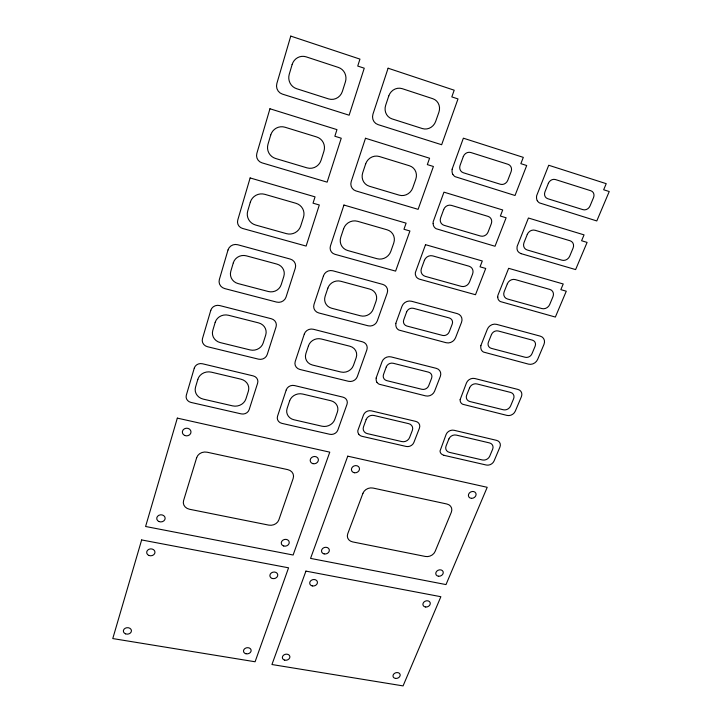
<?xml version="1.0" encoding="UTF-8"?>
<svg xmlns="http://www.w3.org/2000/svg" width="722" height="722" viewBox="0 0 722 722"><rect width="100%" height="100%" fill="white"/><g stroke="black" fill="none" stroke-linecap="round" stroke-linejoin="round"><path stroke-width="1.08" d="M376.135 378.012L382.037 361.704A7.265 6.543 -26.2 0 1 391.153 356.912L436.25 368.337A7.193 6.363 -29.4 0 1 440.339 376.361L434.581 391.216A7.148 6.299 -28 0 1 425.637 395.882L379.212 384.23A7.491 6.706 -24.8 0 1 377.028 382.362M395.791 323.375L401.964 306.345A7.662 6.994 -32.5 0 1 411.558 301.264L457.324 313.637A7.59 6.796 -35 0 1 461.529 322.31L455.528 337.779A7.536 6.733 -33.3 0 1 446.124 342.715L398.914 330.062A7.879 7.166 -30.6 0 1 396.703 328.068A8.204 7.464 -30.6 0 1 395.9 323.384M452.089 169.255L463.371 138.182L523.306 157.369L520.86 163.659L526.699 165.518L515.021 195.5L455.095 176.664A8.294 7.617 -53.3 0 1 452.893 174.417M480.816 345.703L487.35 329.232A7.419 6.534 -36.4 0 1 496.637 324.368L540.282 336.154A7.355 6.345 -37.6 0 1 543.973 344.412L537.646 359.394A7.301 6.29 -36.3 0 1 528.549 364.141L483.541 352.074A7.635 6.706 -34.9 0 1 481.511 350.17A7.951 6.985 -34.9 0 1 480.915 345.712M443.976 455.32L486.222 465.013A6.254 5.271 -28.4 0 0 494.074 460.97L499.922 447.108A6.29 5.325 -29.3 0 0 496.565 440.357L454.12 430.294A6.354 5.469 -27.3 0 0 446.124 434.436L440.059 450.925A5.785 4.955 -26.2 0 0 440.763 453.208A6.57 5.623 -26.3 0 0 442.604 454.725L443.976 455.32M521.14 253.666L575.614 269.586L587.094 242.402L581.589 240.742L584.062 234.876L528.423 218.008L517.142 246.392L517.015 248.16A6.597 5.848 -45.1 0 0 517.701 250.976A7.473 6.624 -45.1 0 0 519.659 252.899L521.131 253.666M358.798 434.328L357.968 432.541A8.312 7.301 -21 0 1 357.868 430.465L363.5 414.988A6.281 5.55 -21.8 0 1 371.379 410.863L415.809 421.404A6.209 5.406 -25 0 1 419.419 428.155L413.887 442.433A6.173 5.352 -24 0 1 406.161 446.449L361.966 436.305A7.256 6.381 -20.9 0 1 358.78 434.346M433.119 223.576L433.191 221.735L443.958 192.16L502.702 209.976L500.355 216.04L506.122 217.773L495.021 246.265L436.115 228.721A7.816 7.202 -45.3 0 1 433.985 226.636A6.931 6.39 -45.2 0 1 433.173 223.63M497.747 297.112L497.846 295.469L508.649 268.313L563.223 283.981L560.841 289.648L566.283 291.201L555.362 317.057L500.382 301.57A7.058 6.245 -39.9 0 1 498.433 299.711A6.209 5.496 -39.8 0 1 497.792 297.103M376.965 382.398A7.807 6.994 -24.9 0 1 376.234 378.021M452.811 174.453A8.646 7.933 -53.2 0 1 452.198 169.264M537.33 200.689A8.384 7.41 -50.5 0 0 539.451 202.891L596.796 220.95L609.233 191.529L603.664 189.76L606.227 183.668L548.72 165.257L536.708 195.563A8.727 7.716 -50.4 0 0 537.249 200.725M460.131 399.744L460.14 400.159A6.119 5.316 -30.1 0 0 460.853 402.632A6.922 6.02 -30.2 0 0 462.766 404.284L507.034 415.421A6.606 5.641 -32 0 0 515.3 411.134L521.383 396.73A6.651 5.695 -33.1 0 0 517.936 389.429L474.896 378.536A6.715 5.848 -31.4 0 0 466.466 382.931L460.131 399.636M141.647 539.939L112.767 638.564L255.092 661.767L288.565 567.817L141.647 539.939M177.323 418.119L145.591 526.491L293.123 555.019L329.773 452.152L177.323 418.119M228.026 249.956L219.344 279.549A7.761 7.355 -2.6 0 0 224.722 288.583L276.607 302.085A7.617 7.184 -14.2 0 0 286.056 297.049L295.298 268.169A7.689 7.346 -17.6 0 0 290.244 259.063L237.718 244.74A7.834 7.527 -2.5 0 0 228.026 249.956M290.758 36.1L276.869 83.454A8.52 8.24 88.3 0 0 282.356 94.095L349.132 115.213L364.249 68.202L357.733 66.054L359.953 59.114L290.758 36.1M210.779 310.334L202.467 338.645A7.166 6.606 -2.8 0 0 207.503 346.722L258.521 359.159A7.03 6.471 -10.6 0 0 267.212 354.547L276.057 326.885A7.094 6.606 -12 0 0 271.328 318.745L219.696 305.559A7.229 6.76 -2.7 0 0 210.779 310.334M269.947 108.76L256.851 153.389A7.617 7.599 88.8 0 0 261.987 162.847L327.129 182.152L341.244 138.218L334.855 136.241L336.957 129.626L269.947 108.76M194.281 368.112L186.312 395.232A6.588 5.92 -3.1 0 0 190.996 402.425L241.175 413.877A6.471 5.803 -8.8 0 0 249.153 409.672L257.628 383.147A6.525 5.929 -9.6 0 0 253.214 375.9L202.449 363.762A6.651 6.056 -2.9 0 0 194.281 368.112M250.128 177.946L237.764 220.048A6.976 6.796 -2.4 0 0 242.547 228.441L306.119 246.076L319.314 204.985L313.032 203.171L315.045 196.862L250.128 177.946M197.828 379.366L195.536 387.1A10.974 9.909 -4.3 0 0 203.27 399.131L232.601 405.872A10.857 9.783 -7.8 0 0 245.949 398.815L248.359 391.225A10.884 9.846 -8 0 0 240.94 379.185L211.384 372.173A11.001 9.964 -4.3 0 0 197.828 379.366M250.326 202.187L247.718 210.995A11.615 11.362 -8.9 0 0 255.615 225.029L286.444 233.648A11.507 11.191 -22.9 0 0 300.731 225.968L303.475 217.331A11.552 11.254 -25.9 0 0 295.939 203.297L264.839 194.335A11.651 11.444 -10.4 0 0 250.326 202.187M215.183 322.364L212.791 330.432A10.74 9.955 -4.6 0 0 220.273 342.598L250.092 349.917A10.622 9.828 -9.4 0 0 263.196 342.959L265.714 335.035A10.649 9.882 -9.7 0 0 258.548 322.878L228.486 315.261A10.767 10.018 -4.6 0 0 215.183 322.364M270.732 135.014L267.988 144.247A11.48 11.371 -76.3 0 0 275.614 158.497L307.012 167.865A11.399 11.164 -58.6 0 0 321.073 160.257L323.934 151.214A11.471 11.209 -63.2 0 0 316.669 136.972L285.019 127.234A11.561 11.408 -80.7 0 0 270.732 135.014M233.305 262.853L230.805 271.282A10.487 9.991 -5.4 0 0 238.025 283.556L268.349 291.517A10.379 9.855 -12.9 0 0 281.21 284.648L283.827 276.373A10.406 9.918 -13.7 0 0 276.923 264.099L246.355 255.841A10.514 10.054 -5.6 0 0 233.305 262.853M292.13 64.556L289.251 74.249A11.579 11.137 -87.9 0 0 296.598 88.698L328.573 98.905A11.453 10.965 -78.2 0 0 342.399 91.369L345.405 81.884A11.525 11.001 -79.3 0 0 338.41 67.444L306.173 56.857A11.66 11.164 -88.2 0 0 292.13 64.556M196.655 457.721L183.569 500.635A8.402 7.184 -5.7 0 0 189.543 509.263L268.764 525.12A8.168 6.949 -11.9 0 0 278.845 519.885L293.186 478.379A8.285 7.193 -13.1 0 0 287.753 469.634L207.133 452.216A8.529 7.455 -5.9 0 0 196.655 457.721M388.102 68.211L372.976 114.094A8.52 8.077 -65.3 0 0 378.012 124.608L441.647 144.734L458.001 98.932L451.819 96.892L454.192 90.205L388.102 68.211M365.494 138.263L351.217 181.547A7.716 7.391 -48.8 0 0 355.955 190.933L418.11 209.344L433.408 166.484L427.325 164.607L429.59 158.226L365.494 138.263M343.943 205.039L330.45 245.931A7.021 6.688 -30.9 0 0 334.891 254.288L395.611 271.12L409.925 230.986L403.95 229.253L406.107 223.161L343.943 205.039M323.474 275.795L314.007 304.377A7.41 6.931 -21.6 0 0 318.772 312.951L368.13 325.793A7.328 6.733 -27.5 0 0 377.263 320.965L387.218 293.042A7.41 6.868 -31.4 0 0 382.768 284.405L332.842 270.795A7.5 7.076 -25.7 0 0 323.474 275.795M304.305 334.042L295.235 361.433A7.157 6.534 -16.3 0 0 299.91 369.456L348.491 381.297A7.058 6.372 -21.7 0 0 357.291 376.667L366.839 349.899A7.13 6.498 -24.2 0 0 362.462 341.813L313.33 329.259A7.22 6.678 -18.4 0 0 304.305 334.042M286.237 389.934L277.546 416.197A6.588 5.884 -13.3 0 0 281.905 423.372L329.746 434.283A6.498 5.74 -17.9 0 0 337.842 430.05L346.993 404.356A6.561 5.857 -19.6 0 0 342.896 397.127L294.531 385.566A6.651 6.011 -14.5 0 0 286.237 389.934M343.609 228.766L340.775 237.276A11.128 10.577 -34.6 0 0 347.715 250.525L377.065 258.72A11.065 10.379 -37 0 0 390.81 251.4L393.752 243.052A11.11 10.433 -38.7 0 0 387.145 229.813L357.561 221.284A11.173 10.631 -36.7 0 0 343.609 228.766M365.657 163.912L362.697 172.82A11.029 10.514 -51.5 0 0 369.366 186.24L399.221 195.157A10.965 10.316 -50.2 0 0 412.722 187.919L415.8 179.182A11.02 10.361 -52 0 0 409.455 165.771L379.375 156.521A11.092 10.559 -53.7 0 0 365.657 163.912M388.761 95.981L385.656 105.313A11.01 10.361 -65.6 0 0 392.046 118.895L422.415 128.579A10.938 10.171 -61.9 0 0 435.664 121.431L438.895 112.271A11.001 10.207 -63.2 0 0 432.821 98.715L402.226 88.671A11.083 10.397 -66.9 0 0 388.761 95.981M289.63 400.9L287.13 408.39A10.424 9.323 -14.8 0 0 293.971 419.771L321.922 426.197A10.334 9.187 -17.6 0 0 334.773 419.464L337.373 412.109A10.361 9.242 -18 0 0 330.829 400.719L302.671 394.041A10.451 9.377 -15.2 0 0 289.63 400.9M308.493 345.757L305.884 353.554A10.189 9.332 -18.3 0 0 312.473 365.034L340.865 372.01A10.117 9.187 -21.5 0 0 353.464 365.377L356.181 357.706A10.144 9.242 -22.2 0 0 349.881 346.235L321.281 338.988A10.225 9.386 -18.9 0 0 308.493 345.757M327.851 288.15L325.126 296.291A10.307 9.63 -24.4 0 0 331.669 308.24L360.522 315.812A10.234 9.476 -27.8 0 0 373.265 309.061L376.099 301.065A10.27 9.521 -28.9 0 0 369.854 289.116L340.793 281.264A10.334 9.684 -25.6 0 0 327.851 288.15M305.929 571.111L271.941 664.52L403.075 685.9L440.862 596.715L305.929 571.111M347.751 456.169L310.559 558.395L445.997 584.585L487.206 487.305L347.751 456.169M425.52 244.677L415.394 272.483A8.89 8.159 -37.6 0 0 415.439 274.847L416.278 276.905A7.761 7.13 -37.6 0 0 419.554 279.188L475.491 294.729L485.726 268.449L480.031 266.824L482.296 260.976L425.52 244.677M366.153 419.572L363.491 426.855A6.245 5.487 -21.4 0 0 367.327 433.624L401.838 441.584A6.191 5.388 -23.9 0 0 409.582 437.559L412.343 430.402A6.209 5.415 -24.4 0 0 408.697 423.661L374.005 415.475A6.263 5.523 -21.9 0 0 366.153 419.572M424.41 260.344L421.413 268.539A6.688 6.128 -38.2 0 0 425.249 276.345L461.268 286.363A6.633 5.993 -39.4 0 0 469.508 282.013L472.612 273.963A6.66 6.02 -40.4 0 0 468.984 266.201L432.776 255.904A6.715 6.164 -39.4 0 0 424.41 260.344M443.705 209.47L440.591 217.972A6.173 5.677 -45.9 0 0 444.039 225.309L480.536 236.04A6.128 5.541 -45.7 0 0 488.099 232.024L491.312 223.676A6.164 5.568 -46.8 0 0 488.054 216.383L451.385 205.373A6.2 5.704 -47.2 0 0 443.705 209.47M386.279 366.929L383.508 374.501A5.523 4.946 -25.5 0 0 386.83 380.656L421.856 389.293A5.478 4.846 -28 0 0 428.715 385.71L431.585 378.256A5.496 4.873 -28.7 0 0 428.426 372.128L393.228 363.274A5.541 4.973 -26.2 0 0 386.279 366.929M463.307 156.566L460.076 165.392A6.128 5.614 -53.6 0 0 463.389 172.775L500.364 184.245A6.083 5.478 -52.1 0 0 507.792 180.283L511.131 171.628A6.11 5.505 -53.2 0 0 507.999 164.291L470.852 152.523A6.155 5.632 -54.8 0 0 463.307 156.566M406.63 311.949L403.742 319.837A5.442 4.946 -31.3 0 0 406.937 326.055L442.487 335.405A5.397 4.837 -33.4 0 0 449.228 331.867L452.216 324.106A5.415 4.864 -34.3 0 0 449.183 317.924L413.462 308.339A5.46 4.973 -32.3 0 0 406.63 311.949M362.931 493.307L347.733 533.802A7.951 6.66 -17.7 0 0 352.679 541.915L425.348 556.454A7.789 6.399 -21.9 0 0 435.113 551.464L451.331 512.223A7.915 6.606 -23.9 0 0 446.873 504.01L373.057 488.063A8.077 6.886 -19.5 0 0 362.931 493.307M507.349 283.773L504.173 291.715A6.354 5.614 -40.3 0 0 507.494 299.007L541.888 308.574A6.317 5.487 -40.8 0 0 549.722 304.476L552.98 296.67A6.345 5.514 -41.6 0 0 549.857 289.423L515.291 279.594A6.381 5.641 -41.2 0 0 507.349 283.773M527.286 234.406L524.001 242.637A6.299 5.577 -45.5 0 0 527.186 249.974L562.005 260.209A6.263 5.442 -45.4 0 0 569.712 256.157L573.087 248.07A6.29 5.469 -46.1 0 0 570.082 240.769L535.101 230.273A6.327 5.596 -46.4 0 0 527.286 234.406M548.359 183.343L544.948 191.881A5.794 5.108 -50.7 0 0 547.772 198.721L583.024 209.669A5.749 4.991 -49.9 0 0 590.036 205.95L593.538 197.575A5.776 5.009 -50.6 0 0 590.876 190.77L555.471 179.561A5.821 5.126 -51.6 0 0 548.359 183.343M448.885 438.967L446.061 446.025A5.911 5.063 -26.7 0 0 449.391 452.36L482.377 459.968A5.866 4.964 -28.3 0 0 489.733 456.169L492.648 449.228A5.884 4.982 -28.8 0 0 489.489 442.92L456.349 435.104A5.929 5.09 -27.2 0 0 448.885 438.967M469.607 387.777L466.665 395.115A5.839 5.072 -30.6 0 0 469.878 401.531L503.324 409.771A5.794 4.964 -32.1 0 0 510.58 406.008L513.604 398.779A5.812 4.982 -32.6 0 0 510.562 392.407L476.962 383.942A5.857 5.09 -31.2 0 0 469.607 387.777M491.456 334.584L488.397 342.228A5.451 4.783 -35.4 0 0 491.312 348.347L525.219 357.273A5.415 4.675 -36.4 0 0 531.97 353.753L535.119 346.235A5.433 4.702 -37.1 0 0 532.367 340.143L498.306 331.001A5.469 4.801 -36.2 0 0 491.456 334.584M324.115 553.909A3.971 3.312 -15.5 0 0 329.286 549.713A3.971 3.312 -15.5 0 0 322.869 548.305A3.971 3.312 -15.5 0 0 324.115 553.909M354.34 472.739A4.097 3.547 -19 0 0 359.385 468.018A4.097 3.547 -19 0 0 352.652 466.836A4.097 3.547 -19 0 0 354.34 472.739M471.538 498.351A3.971 3.312 -26 0 0 475.879 493.307A3.971 3.312 -26 0 0 469.318 493.054A3.971 3.312 -26 0 0 471.538 498.351M438.615 576.246A3.845 3.114 -21.9 0 0 443.118 571.698A3.845 3.114 -21.9 0 0 436.81 571.156A3.845 3.114 -21.9 0 0 438.615 576.246M158.975 521.546A4.215 3.565 -3.9 0 0 165.148 518.152A4.215 3.565 -3.9 0 0 158.714 515.373A4.215 3.565 -3.9 0 0 158.975 521.546M184.597 435.429A4.341 3.836 -3.6 0 0 191.005 431.882A4.341 3.836 -3.6 0 0 184.408 428.796A4.341 3.836 -3.6 0 0 184.597 435.429M312.942 463.668A4.151 3.619 -15.7 0 0 318.33 459.192A4.151 3.619 -15.7 0 0 311.606 457.54A4.151 3.619 -15.7 0 0 312.942 463.668M283.728 546.003A4.025 3.375 -12.9 0 0 289.224 542.06A4.025 3.375 -12.9 0 0 282.834 540.209A4.025 3.375 -12.9 0 0 283.728 546.003M284.676 660.134A3.818 3.023 -12.8 0 0 289.874 656.506A3.818 3.023 -12.8 0 0 283.827 654.971A3.818 3.023 -12.8 0 0 284.676 660.134M312.301 585.939A3.926 3.222 -14.5 0 0 317.391 581.842A3.926 3.222 -14.5 0 0 311.038 580.506A3.926 3.222 -14.5 0 0 312.301 585.939M425.718 607.021A3.791 3.041 -20.6 0 0 430.141 602.572A3.791 3.041 -20.6 0 0 423.904 602.085A3.791 3.041 -20.6 0 0 425.718 607.021M395.53 678.418A3.682 2.861 -18.1 0 0 400.105 674.411A3.682 2.861 -18.1 0 0 394.122 673.671A3.682 2.861 -18.1 0 0 395.53 678.418M125.547 633.835A4.043 3.231 -4.3 0 0 131.44 630.649A4.043 3.231 -4.3 0 0 125.213 628.248A4.043 3.231 -4.3 0 0 125.547 633.835M148.885 555.435A4.161 3.466 -4 0 0 154.977 552.104A4.161 3.466 -4 0 0 148.606 549.451A4.161 3.466 -4 0 0 148.885 555.435M272.32 578.493A3.98 3.285 -12.1 0 0 277.735 574.631A3.98 3.285 -12.1 0 0 271.409 572.871A3.98 3.285 -12.1 0 0 272.32 578.493M245.895 653.744A3.863 3.078 -10.8 0 0 251.121 650.071A3.863 3.078 -10.8 0 0 244.938 648.509A3.863 3.078 -10.8 0 0 245.895 653.744"/></g></svg>
